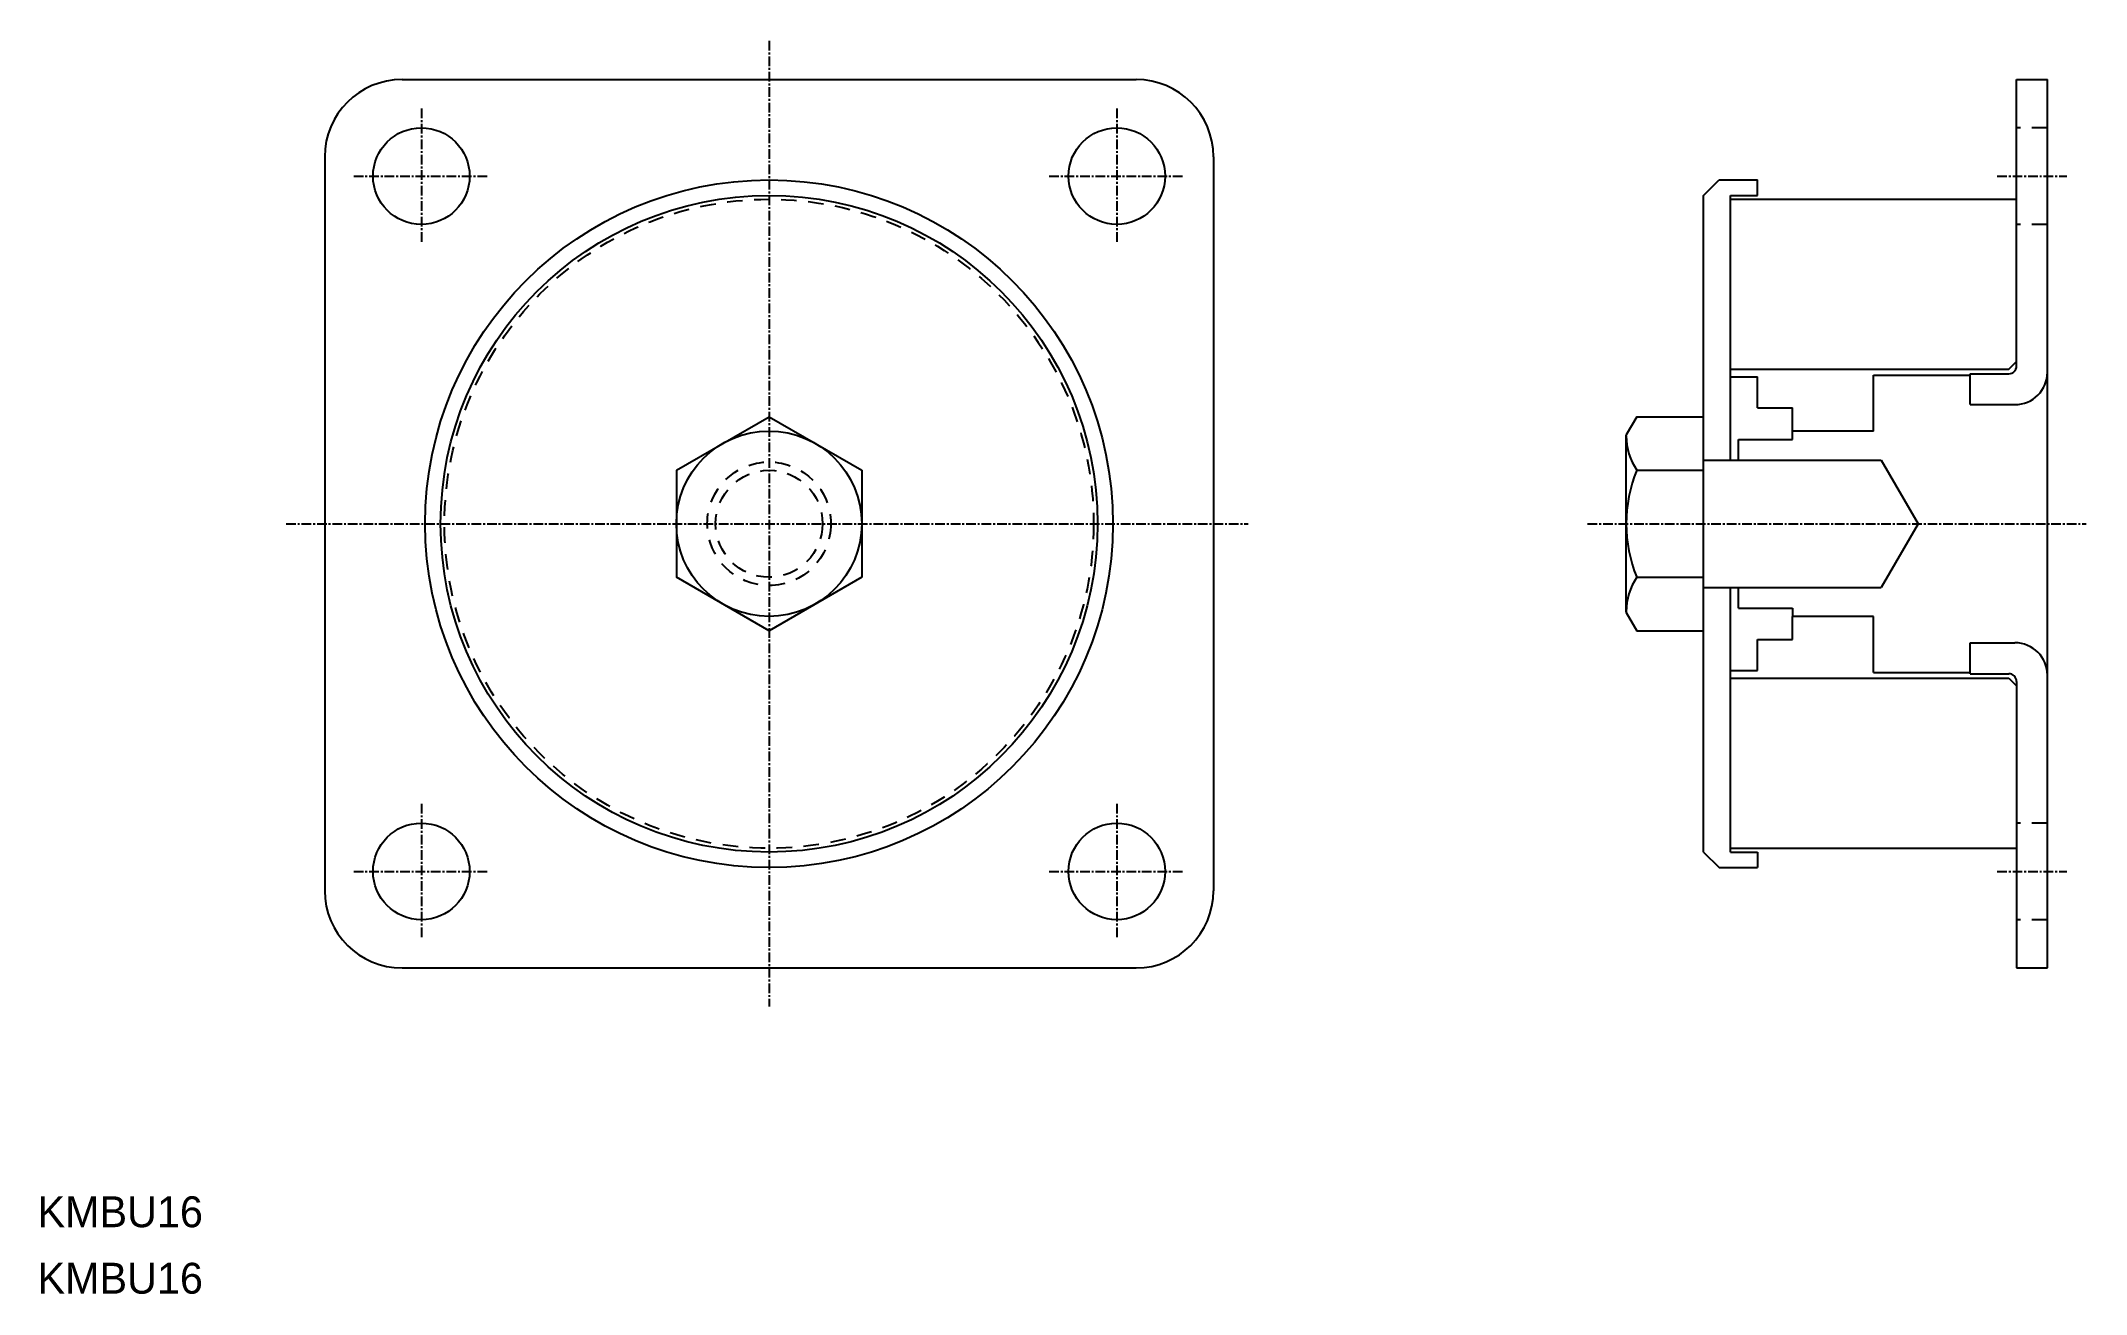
# Model space of a CAD drawing. Extents: x 0 to 265, y 0 to 162.
import ezdxf

# ---------------------------------------------------------------- set-up
doc = ezdxf.new("R2010")
doc.units = 0
doc.linetypes.add('CENTER', pattern=[2, 1.25, -0.25, 0.25, -0.25])
doc.linetypes.add('DASHED', pattern=[3.5, 2, -1.5])
doc.layers.get('0').update_dxf_attribs({"linetype": 'CONTINUOUS'})
doc.layers.add('CENTER', color=1, linetype='CENTER')

msp = doc.modelspace()

# ---------------------------------------------------------------- linework, layer by layer
at = {"color": 7, "linetype": 'CONTINUOUS'}
for p, q in [((47.17, 157.16), (142.17, 157.16)), ((256.1, 120.08), (256.1, 157.16)), ((256.1, 157.16), (260.1, 157.16)), ((260.1, 42.16), (260.1, 157.16)), ((37.17, 147.16), (37.17, 52.16)), ((152.17, 147.16), (152.17, 52.16)), ((215.6, 142.16), (217.6, 144.16)), ((217.6, 144.16), (222.6, 144.16)), ((217.6, 144.16), (222.6, 144.16)), ((222.6, 142.16), (222.6, 144.16)), ((215.6, 57.16), (215.6, 142.16)), ((219.1, 142.16), (222.6, 142.16)), ((219.1, 107.91), (219.1, 142.16)), ((219.1, 141.66), (256.1, 141.66)), ((219.1, 119.66), (255.1, 119.66)), ((255.1, 119.66), (256.1, 120.66)), ((219.1, 118.66), (222.6, 118.66)), ((222.6, 114.66), (222.6, 118.66)), ((237.6, 111.66), (237.6, 118.91)), ((237.6, 118.91), (250.1, 118.91)), ((250.1, 115.08), (250.1, 119.08)), ((250.1, 119.08), (255.1, 119.08)), ((222.6, 114.66), (227.1, 114.66)), ((227.1, 111.66), (227.1, 114.66)), ((250.1, 115.08), (255.9, 115.08)), ((82.67, 106.59), (94.67, 113.51)), ((94.67, 113.51), (106.67, 106.59)), ((206.96, 113.51), (205.6, 111.16)), ((205.6, 88.16), (205.6, 111.16)), ((206.96, 113.51), (215.6, 113.51)), ((237.6, 111.66), (227.1, 111.66)), ((227.1, 110.58), (227.1, 111.66)), ((220.1, 110.58), (227.1, 110.58)), ((220.1, 107.91), (220.1, 110.58)), ((82.67, 106.59), (82.67, 92.74)), ((106.67, 106.59), (106.67, 92.74)), ((206.96, 106.59), (215.6, 106.59)), ((215.6, 107.91), (238.6, 107.91)), ((238.6, 107.91), (243.36, 99.66)), ((243.36, 99.66), (238.6, 91.41)), ((94.67, 85.81), (82.67, 92.74)), ((106.67, 92.74), (94.67, 85.81)), ((206.96, 92.74), (215.6, 92.74)), ((215.6, 91.41), (238.6, 91.41)), ((219.1, 57.16), (219.1, 91.41)), ((220.1, 88.75), (220.1, 91.41)), ((205.6, 88.16), (206.96, 85.81)), ((220.1, 88.75), (227.1, 88.75)), ((221.1, 88.75), (227.1, 88.75)), ((224.1, 88.75), (227.1, 88.75)), ((227.1, 88.75), (227.1, 87.66)), ((237.6, 87.66), (227.1, 87.66)), ((227.1, 84.66), (227.1, 87.66)), ((237.6, 80.41), (237.6, 87.66)), ((206.96, 85.81), (215.6, 85.81)), ((222.6, 84.66), (227.1, 84.66)), ((222.6, 80.66), (222.6, 84.66)), ((250.1, 84.25), (255.9, 84.25)), ((250.1, 80.25), (250.1, 84.25)), ((219.1, 80.66), (222.6, 80.66)), ((219.1, 79.66), (255.1, 79.66)), ((237.6, 80.41), (250.1, 80.41)), ((250.1, 80.25), (255.1, 80.25)), ((255.1, 79.66), (256.1, 78.66)), ((256.1, 79.25), (256.1, 42.16)), ((215.6, 57.16), (217.6, 55.16)), ((219.1, 57.66), (256.1, 57.66)), ((219.1, 57.16), (222.6, 57.16)), ((222.6, 57.16), (222.6, 55.16)), ((217.6, 55.16), (222.6, 55.16)), ((217.6, 55.16), (222.6, 55.16)), ((47.17, 42.16), (142.17, 42.16)), ((256.1, 42.16), (260.1, 42.16))]:
    msp.add_line(p, q, dxfattribs=at)
at = {"color": 3, "linetype": 'DASHED'}
for p, q in [((260.1, 150.91), (256.1, 150.91)), ((260.1, 138.41), (256.1, 138.41)), ((260.1, 60.91), (256.1, 60.91)), ((260.1, 48.41), (256.1, 48.41))]:
    msp.add_line(p, q, dxfattribs=at)
at = {"color": 7, "linetype": 'CONTINUOUS'}
for centre, radius in [((49.67, 144.66), 6.25), ((139.67, 144.66), 6.25), ((94.67, 99.66), 44.5), ((94.67, 99.66), 42.5), ((94.67, 99.66), 12), ((49.67, 54.66), 6.25), ((139.67, 54.66), 6.25)]:
    msp.add_circle(centre, radius, dxfattribs=at)
at = {"color": 3, "linetype": 'DASHED'}
for radius in [42, 8, 6.92]:
    msp.add_circle((94.67, 99.66), radius, dxfattribs=at)
at = {"color": 7, "linetype": 'CONTINUOUS'}
for centre, radius, start, end in [((47.17, 147.16), 10, 90, 180), ((142.17, 147.16), 10, 0, 90), ((255.1, 120.08), 1, 270, 0), ((255.9, 119.28), 4.2, 270, 0), ((213.6, 111.05), 8, 180, 213.8598), ((223.95, 99.66), 18.35, 157.8296, 202.1704), ((213.6, 88.28), 8, 146.1402, 180), ((255.9, 80.05), 4.2, 0, 90), ((255.1, 79.25), 1, 0, 90), ((47.17, 52.16), 10, 180, 270), ((142.17, 52.16), 10, 270, 0)]:
    msp.add_arc(centre, radius, start, end, dxfattribs=at)
at = {"layer": 'CENTER', "color": 1, "linetype": 'CENTER'}
for p, q in [((94.67, 162.16), (94.67, 37.16)), ((49.67, 153.41), (49.67, 135.91)), ((139.67, 153.41), (139.67, 135.91)), ((40.92, 144.66), (58.42, 144.66)), ((130.92, 144.66), (148.42, 144.66)), ((253.6, 144.66), (262.6, 144.66)), ((32.17, 99.66), (156.67, 99.66)), ((200.6, 99.66), (265.1, 99.66)), ((49.67, 63.41), (49.67, 45.91)), ((139.67, 63.41), (139.67, 45.91)), ((40.92, 54.66), (58.42, 54.66)), ((130.92, 54.66), (148.42, 54.66)), ((253.6, 54.66), (262.6, 54.66))]:
    msp.add_line(p, q, dxfattribs=at)

# ---------------------------------------------------------------- texts
at = {"color": 7, "linetype": 'CONTINUOUS'}
for p in [(0, 8.6), (0, 0)]:
    msp.add_text('KMBU16', height=4, dxfattribs=at).set_placement(p)

doc.saveas('drawing.dxf')
